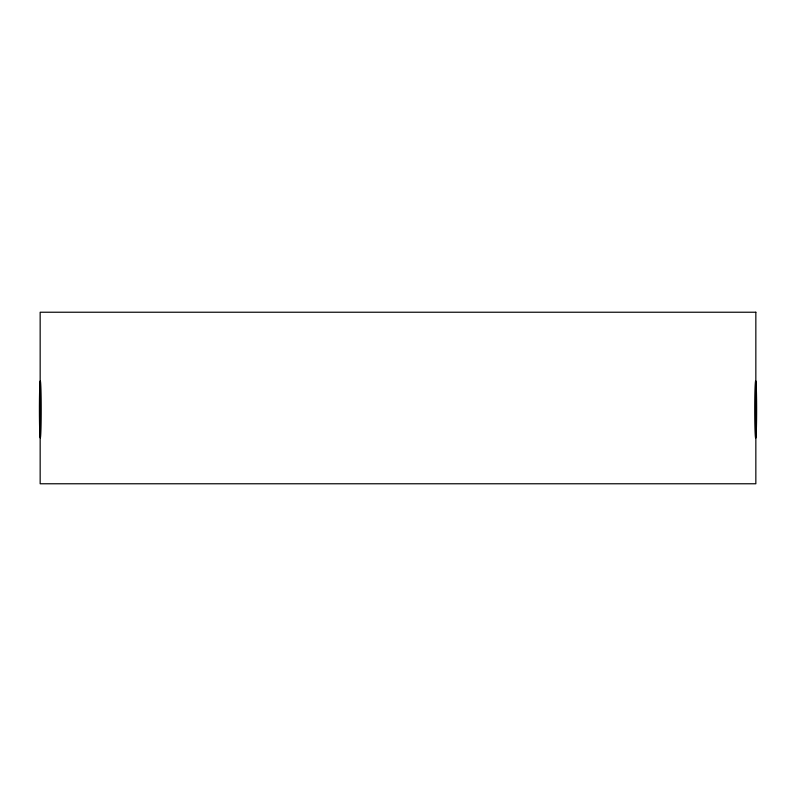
<?xml version="1.0" encoding="UTF-8"?>
<svg xmlns="http://www.w3.org/2000/svg" width="796" height="796" viewBox="0 0 796 796"><rect width="100%" height="100%" fill="white"/><g stroke="black" fill="none" stroke-linecap="round" stroke-linejoin="round"><path stroke-width="1.19" d="M755.842 312.231L40.158 312.231L40.158 483.769L755.842 483.769L755.842 312.231M756.459 426.099A28.596 0.955 -90 0 0 755.772 380.986A28.596 0.955 -90 0 0 754.807 421.223A28.596 0.955 -90 0 0 756.459 426.099M39.591 392.289A28.596 0.905 90 0 0 40.228 437.83A28.596 0.905 90 0 0 41.143 398.189A28.596 0.905 90 0 0 39.591 392.289"/></g></svg>
